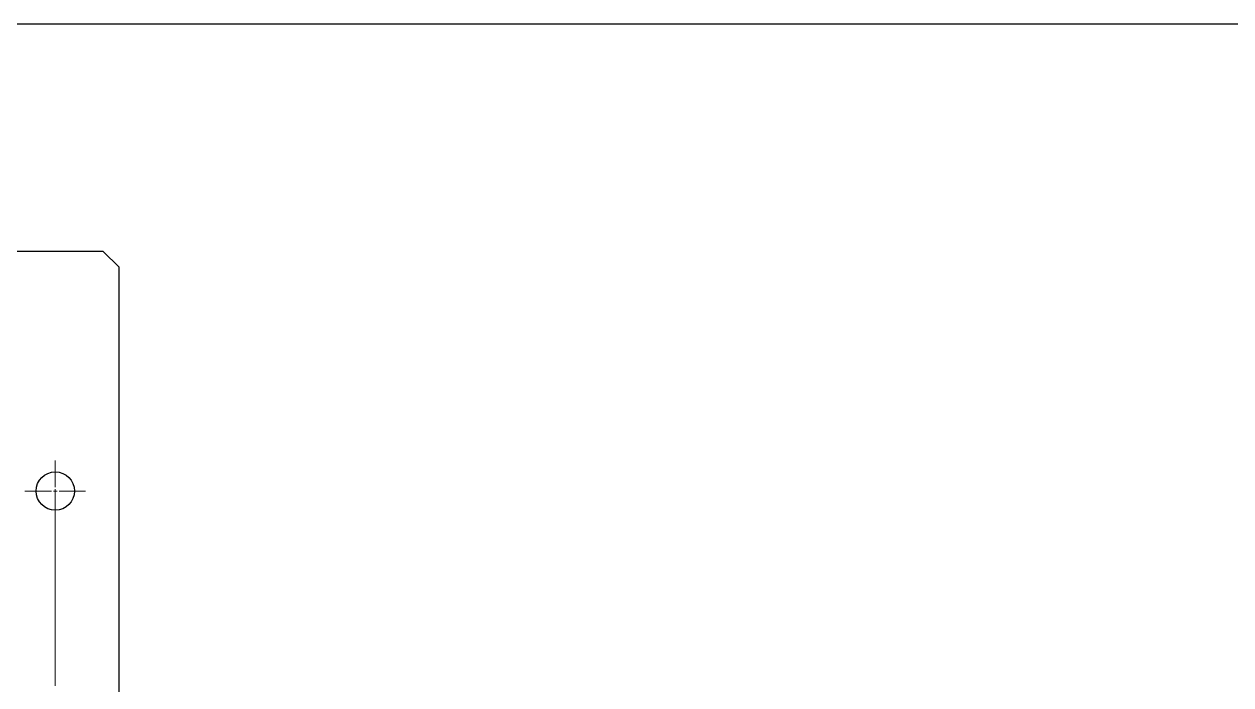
# Model space of a CAD drawing. Header units: millimetres. Extents: x 0 to 49006, y -7876 to 6995.
# Drawn here: x 13646 to 14023.6, y 5959.4 to 6166.2 of the extents above; entities that cross this region are included whole.
import ezdxf

# ---------------------------------------------------------------- set-up
doc = ezdxf.new("R2010")
doc.units = ezdxf.units.MM
doc.header["$LTSCALE"] = 3.2
doc.linetypes.add('CENTER2', pattern=[28.575, 19.05, -3.175, 3.175, -3.175])
doc.layers.add('04_中心線', color=1, linetype='CENTER2', lineweight=9)

# ---------------------------------------------------------------- blocks, each defined once
blk = doc.blocks.new('*U1672')
at = {"layer": '04_中心線', "color": 0, "linetype": 'CENTER2', "transparency": 16777216}
for p, q in [((0, 1.2), (0, 9.5)), ((-9.5, 0), (-1.2, 0)), ((1.2, 0), (9.5, 0)), ((0, -9.5), (0, -1.2))]:
    blk.add_line(p, q, dxfattribs=at)
at = {"layer": '04_中心線', "color": 0, "linetype": 'Continuous', "transparency": 16777216}
for p, q in [((-0.6, 0), (0.6, 0)), ((0, -0.6), (0, 0.6))]:
    blk.add_line(p, q, dxfattribs=at)

msp = doc.modelspace()

# ---------------------------------------------------------------- linework, layer by layer
at = {"color": 0}
msp.add_lwpolyline([(13670.73, 6095.1), (13180.73, 6095.1), (13175.73, 6090.1), (13175.73, 5600.1), (13180.73, 5595.1), (13670.73, 5595.1), (13675.73, 5600.1), (13675.73, 6090.1)], close=True, dxfattribs=at)
msp.add_circle((13655.73, 6020.1), 6, dxfattribs=at)
at = {"layer": '04_中心線'}
msp.add_line((13655.73, 6020.1), (13655.73, 5670.1), dxfattribs=at)
at = {"layer": 'Defpoints', "transparency": 33554508}
msp.add_lwpolyline([(12356.901, 4884.827), (14454.502, 4884.827), (14454.502, 6166.198), (12356.901, 6166.198)], close=True, dxfattribs=at)

# ---------------------------------------------------------------- block references
at = {"layer": '04_中心線', "linetype": 'CENTER2', "rotation": 180}
msp.add_blockref('*U1672', (13655.73, 6020.1), dxfattribs=at)

doc.saveas('drawing.dxf')
